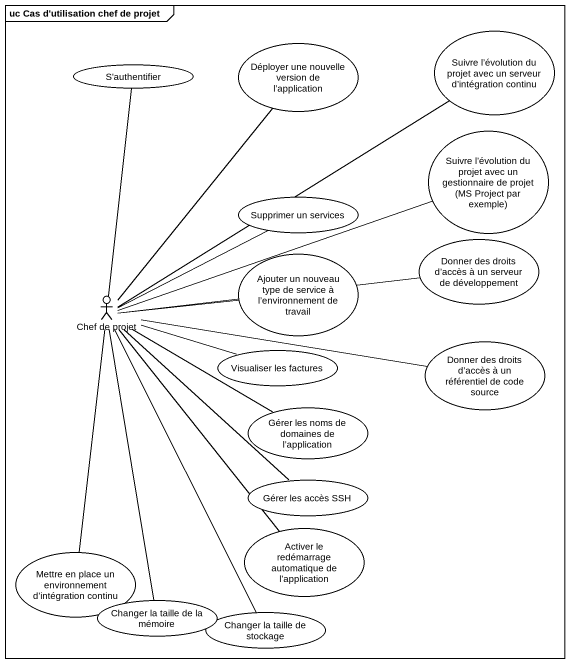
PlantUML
@startuml
mainframe uc Cas d'utilisation chef de projet
usecase "Déployer une nouvelle version de l’application" as Déployer_une_nouvelle
usecase "Suivre l’évolution du projet avec un serveur d’intégration continu" as Suivre_l_évolution_du
usecase "S'authentifier" as S_authentifier
usecase "Suivre l’évolution du projet avec un gestionnaire de projet (MS Project par exemple)" as Suivre_l_évolution_du_2
usecase "Supprimer un services" as Supprimer_un_services
usecase "Ajouter un nouveau type de service à l’environnement de travail" as Ajouter_un_nouveau_type_de
usecase "Donner des droits d’accès à un serveur de développement" as Donner_des_droits_d_accès_à
actor "Chef de projet" as Chef_de_projet
usecase "Visualiser les factures" as Visualiser_les_factures
usecase "Donner des droits d’accès à un référentiel de code source" as Donner_des_droits_d_accès_à_2
usecase "Gérer les noms de domaines de l’application" as Gérer_les_noms_de_domaines
usecase "Gérer les accès SSH" as Gérer_les_accès_SSH
usecase "Activer le redémarrage automatique de l’application" as Activer_le_redémarrage
usecase "Mettre en place un environnement d’intégration continu" as Mettre_en_place_un
usecase "Changer la taille de la mémoire" as Changer_la_taille_de_la
usecase "Changer la taille de stockage" as Changer_la_taille_de
Chef_de_projet -up- Déployer_une_nouvelle
Chef_de_projet -up- Suivre_l_évolution_du
Chef_de_projet -up- S_authentifier
Chef_de_projet -right- Suivre_l_évolution_du_2
Chef_de_projet -right- Supprimer_un_services
Chef_de_projet -right- Ajouter_un_nouveau_type_de
Chef_de_projet -right- Donner_des_droits_d_accès_à
Chef_de_projet -right- Visualiser_les_factures
Chef_de_projet -right- Donner_des_droits_d_accès_à_2
Chef_de_projet -right- Gérer_les_noms_de_domaines
Chef_de_projet -- Gérer_les_accès_SSH
Chef_de_projet -- Activer_le_redémarrage
Chef_de_projet -- Mettre_en_place_un
Chef_de_projet -- Changer_la_taille_de_la
Chef_de_projet -- Changer_la_taille_de
@enduml
